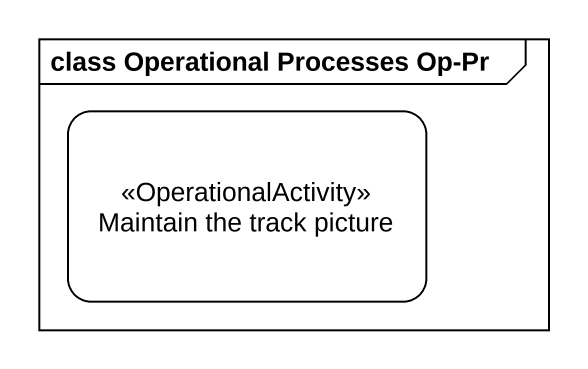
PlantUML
@startuml
mainframe class Operational Processes Op-Pr
hide empty description
state "Maintain the track picture" as Maintain_the_track_picture <<OperationalActivity>>
@enduml
